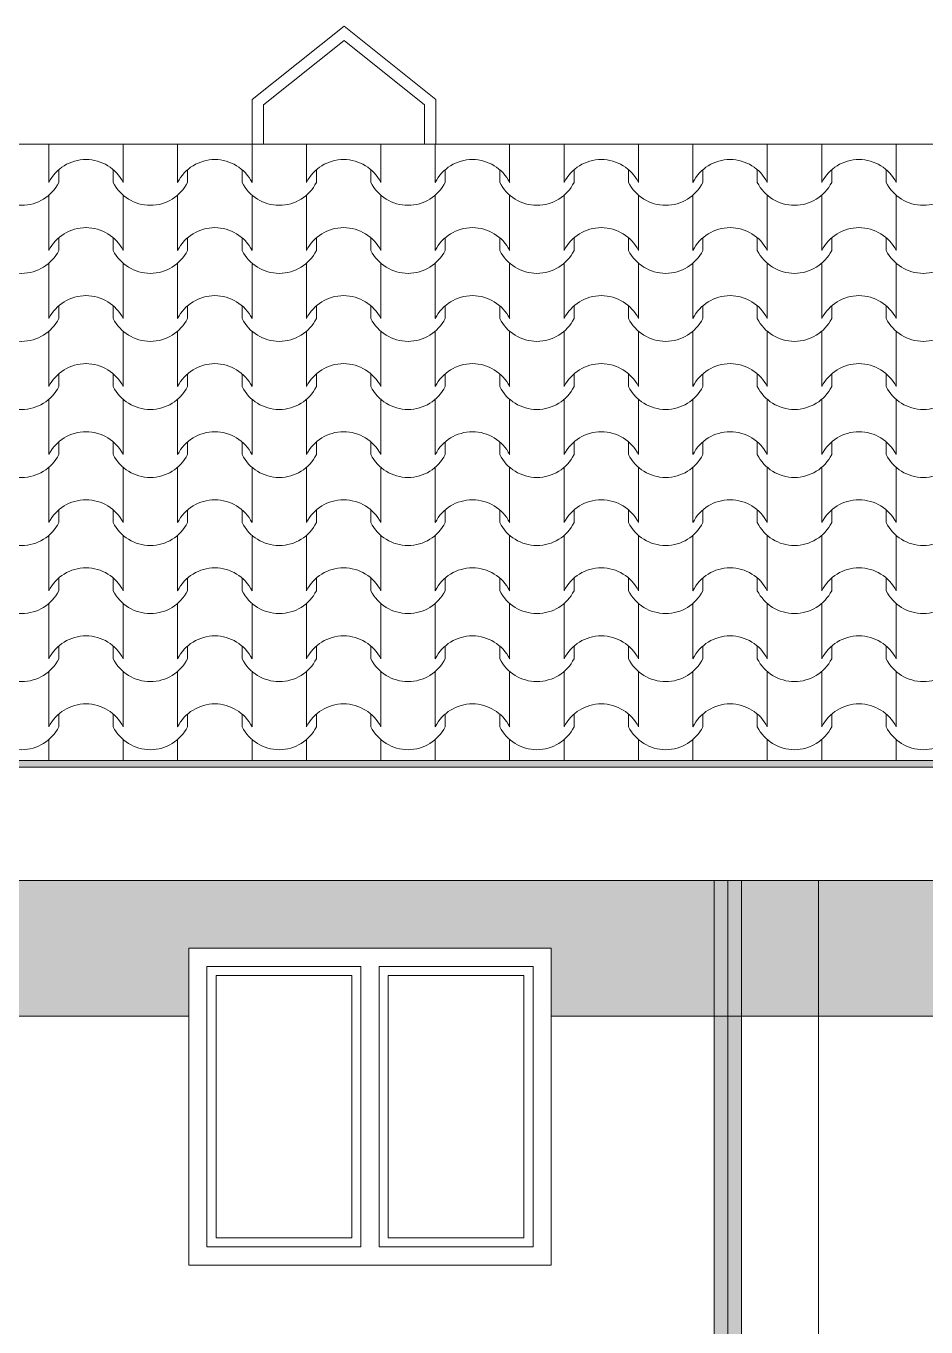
# Model space of a CAD drawing. Header units: feet. Extents: x 2791058 to 2855058, y -67651 to -18651.
# Drawn here: x 2814562 to 2816549, y -47638 to -44764 of the extents above; entities that cross this region are included whole.
import ezdxf

# ---------------------------------------------------------------- set-up
doc = ezdxf.new("R2010")
doc.units = ezdxf.units.FT
doc.header["$MEASUREMENT"] = 0
doc.linetypes.add('Hidden Line', pattern=[195.611112, 141.111112, -54.5])
doc.layers.add('Exterior walls', color=7, linetype='Continuous')
for name, color, linetype, lineweight in [('Exterior walls_Pen_No__1', 7, 'Continuous', 0), ('Exterior walls_Pen_No__80', 3, 'Continuous', 0), ('Lines_Pen_No__20', 1, 'Continuous', 0), ('Shell - Roof_Pen_No__21', 7, 'Continuous', 0), ('Structural - Bearing_Pen_No__1', 7, 'Continuous', 0)]:
    doc.layers.add(name, color=color, linetype=linetype, lineweight=lineweight)
doc.layers.add('Structural - Bearing_Pen_No__61', color=7, linetype='Continuous', lineweight=0, true_color=0x6a6a6a)
doc.layers.add('Structural - Bearing_Pen_No__62', color=7, linetype='Continuous', lineweight=0, true_color=0xaaaaaa)

# ---------------------------------------------------------------- blocks, each defined once
blk = doc.blocks.new('*X16', base_point=(2247653.8, -76425))
at = {"layer": 'Structural - Bearing_Pen_No__62', "color": 253, "linetype": 'Continuous', "lineweight": 0, "true_color": 0xaaaaaa}
for p, q in [((2814612.2, -45025.3), (2814612.2, -45048.5)), ((2814776.4, -45025.3), (2814776.4, -45048.5)), ((2814896.7, -45025.3), (2814896.7, -45048.5)), ((2815060.9, -45025.3), (2815060.9, -45048.5)), ((2815181.1, -45025.3), (2815181.1, -45048.5)), ((2815345.4, -45025.3), (2815345.4, -45048.5)), ((2815465.6, -45025.3), (2815465.6, -45048.5)), ((2815629.9, -45025.3), (2815629.9, -45048.5)), ((2815750.1, -45025.3), (2815750.1, -45048.5)), ((2815914.3, -45025.3), (2815914.3, -45048.5)), ((2816034.6, -45025.3), (2816034.6, -45048.5)), ((2816198.8, -45025.3), (2816198.8, -45048.5)), ((2816319.1, -45025.3), (2816319.1, -45048.5)), ((2816483.3, -45025.3), (2816483.3, -45048.5)), ((2814612.2, -45048.5), (2814612.2, -45109.5)), ((2814776.4, -45048.5), (2814776.4, -45109.5)), ((2814896.7, -45048.5), (2814896.7, -45109.5)), ((2815060.9, -45048.5), (2815060.9, -45109.5)), ((2815181.1, -45048.5), (2815181.1, -45109.5)), ((2815345.4, -45048.5), (2815345.4, -45109.5)), ((2815465.6, -45048.5), (2815465.6, -45109.5)), ((2815629.9, -45048.5), (2815629.9, -45109.5)), ((2815750.1, -45048.5), (2815750.1, -45109.5)), ((2815914.3, -45048.5), (2815914.3, -45109.5)), ((2816034.6, -45048.5), (2816034.6, -45109.5)), ((2816198.8, -45048.5), (2816198.8, -45109.5)), ((2816319.1, -45048.5), (2816319.1, -45109.5)), ((2816483.3, -45048.5), (2816483.3, -45109.5)), ((2814634.2, -45081.4), (2814634.2, -45109.5)), ((2814754.4, -45081.4), (2814754.4, -45109.5)), ((2814918.7, -45081.4), (2814918.7, -45109.5)), ((2815038.9, -45081.4), (2815038.9, -45109.5)), ((2815203.1, -45081.4), (2815203.1, -45109.5)), ((2815323.4, -45081.4), (2815323.4, -45109.5)), ((2815487.6, -45081.4), (2815487.6, -45109.5)), ((2815607.9, -45081.4), (2815607.9, -45109.5)), ((2815772.1, -45081.4), (2815772.1, -45109.5)), ((2815892.3, -45081.4), (2815892.3, -45109.5)), ((2816056.6, -45081.4), (2816056.6, -45109.5)), ((2816176.8, -45081.4), (2816176.8, -45109.5)), ((2816341.1, -45081.4), (2816341.1, -45109.5)), ((2816461.3, -45081.4), (2816461.3, -45109.5)), ((2814612.2, -45137.9), (2814612.2, -45198.8)), ((2814776.4, -45137.9), (2814776.4, -45198.8)), ((2814896.7, -45137.9), (2814896.7, -45198.8)), ((2815060.9, -45137.9), (2815060.9, -45198.8)), ((2815181.1, -45137.9), (2815181.1, -45198.8)), ((2815345.4, -45137.9), (2815345.4, -45198.8)), ((2815465.6, -45137.9), (2815465.6, -45198.8)), ((2815629.9, -45137.9), (2815629.9, -45198.8)), ((2815750.1, -45137.9), (2815750.1, -45198.8)), ((2815914.3, -45137.9), (2815914.3, -45198.8)), ((2816034.6, -45137.9), (2816034.6, -45198.8)), ((2816198.8, -45137.9), (2816198.8, -45198.8)), ((2816319.1, -45137.9), (2816319.1, -45198.8)), ((2816483.3, -45137.9), (2816483.3, -45198.8)), ((2814612.2, -45198.8), (2814612.2, -45259.8)), ((2814776.4, -45198.8), (2814776.4, -45259.8)), ((2814896.7, -45198.8), (2814896.7, -45259.8)), ((2815060.9, -45198.8), (2815060.9, -45259.8)), ((2815181.1, -45198.8), (2815181.1, -45259.8)), ((2815345.4, -45198.8), (2815345.4, -45259.8)), ((2815465.6, -45198.8), (2815465.6, -45259.8)), ((2815629.9, -45198.8), (2815629.9, -45259.8)), ((2815750.1, -45198.8), (2815750.1, -45259.8)), ((2815914.3, -45198.8), (2815914.3, -45259.8)), ((2816034.6, -45198.8), (2816034.6, -45259.8)), ((2816198.8, -45198.8), (2816198.8, -45259.8)), ((2816319.1, -45198.8), (2816319.1, -45259.8)), ((2816483.3, -45198.8), (2816483.3, -45259.8)), ((2814634.2, -45231.8), (2814634.2, -45259.8)), ((2814754.4, -45231.8), (2814754.4, -45259.8)), ((2814918.7, -45231.8), (2814918.7, -45259.8)), ((2815038.9, -45231.8), (2815038.9, -45259.8)), ((2815203.1, -45231.8), (2815203.1, -45259.8)), ((2815323.4, -45231.8), (2815323.4, -45259.8)), ((2815487.6, -45231.8), (2815487.6, -45259.8)), ((2815607.9, -45231.8), (2815607.9, -45259.8)), ((2815772.1, -45231.8), (2815772.1, -45259.8)), ((2815892.3, -45231.8), (2815892.3, -45259.8)), ((2816056.6, -45231.8), (2816056.6, -45259.8)), ((2816176.8, -45231.8), (2816176.8, -45259.8)), ((2816341.1, -45231.8), (2816341.1, -45259.8)), ((2816461.3, -45231.8), (2816461.3, -45259.8)), ((2814612.2, -45288.2), (2814612.2, -45349.2)), ((2814776.4, -45288.2), (2814776.4, -45349.2)), ((2814896.7, -45288.2), (2814896.7, -45349.2)), ((2815060.9, -45288.2), (2815060.9, -45349.2)), ((2815181.1, -45288.2), (2815181.1, -45349.2)), ((2815345.4, -45288.2), (2815345.4, -45349.2)), ((2815465.6, -45288.2), (2815465.6, -45349.2)), ((2815629.9, -45288.2), (2815629.9, -45349.2)), ((2815750.1, -45288.2), (2815750.1, -45349.2)), ((2815914.3, -45288.2), (2815914.3, -45349.2)), ((2816034.6, -45288.2), (2816034.6, -45349.2)), ((2816198.8, -45288.2), (2816198.8, -45349.2)), ((2816319.1, -45288.2), (2816319.1, -45349.2)), ((2816483.3, -45288.2), (2816483.3, -45349.2)), ((2814612.2, -45349.2), (2814612.2, -45410.1)), ((2814776.4, -45349.2), (2814776.4, -45410.1)), ((2814896.7, -45349.2), (2814896.7, -45410.1)), ((2815060.9, -45349.2), (2815060.9, -45410.1)), ((2815181.1, -45349.2), (2815181.1, -45410.1)), ((2815345.4, -45349.2), (2815345.4, -45410.1)), ((2815465.6, -45349.2), (2815465.6, -45410.1)), ((2815629.9, -45349.2), (2815629.9, -45410.1)), ((2815750.1, -45349.2), (2815750.1, -45410.1)), ((2815914.3, -45349.2), (2815914.3, -45410.1)), ((2816034.6, -45349.2), (2816034.6, -45410.1)), ((2816198.8, -45349.2), (2816198.8, -45410.1)), ((2816319.1, -45349.2), (2816319.1, -45410.1)), ((2816483.3, -45349.2), (2816483.3, -45410.1)), ((2814634.2, -45382.1), (2814634.2, -45410.1)), ((2814754.4, -45382.1), (2814754.4, -45410.1)), ((2814918.7, -45382.1), (2814918.7, -45410.1)), ((2815038.9, -45382.1), (2815038.9, -45410.1)), ((2815203.1, -45382.1), (2815203.1, -45410.1)), ((2815323.4, -45382.1), (2815323.4, -45410.1)), ((2815487.6, -45382.1), (2815487.6, -45410.1)), ((2815607.9, -45382.1), (2815607.9, -45410.1)), ((2815772.1, -45382.1), (2815772.1, -45410.1)), ((2815892.3, -45382.1), (2815892.3, -45410.1)), ((2816056.6, -45382.1), (2816056.6, -45410.1)), ((2816176.8, -45382.1), (2816176.8, -45410.1)), ((2816341.1, -45382.1), (2816341.1, -45410.1)), ((2816461.3, -45382.1), (2816461.3, -45410.1)), ((2814612.2, -45438.5), (2814612.2, -45499.5)), ((2814776.4, -45438.5), (2814776.4, -45499.5)), ((2814896.7, -45438.5), (2814896.7, -45499.5)), ((2815060.9, -45438.5), (2815060.9, -45499.5)), ((2815181.1, -45438.5), (2815181.1, -45499.5)), ((2815345.4, -45438.5), (2815345.4, -45499.5)), ((2815465.6, -45438.5), (2815465.6, -45499.5)), ((2815629.9, -45438.5), (2815629.9, -45499.5)), ((2815750.1, -45438.5), (2815750.1, -45499.5)), ((2815914.3, -45438.5), (2815914.3, -45499.5)), ((2816034.6, -45438.5), (2816034.6, -45499.5)), ((2816198.8, -45438.5), (2816198.8, -45499.5)), ((2816319.1, -45438.5), (2816319.1, -45499.5)), ((2816483.3, -45438.5), (2816483.3, -45499.5)), ((2814612.2, -45499.5), (2814612.2, -45560.5)), ((2814776.4, -45499.5), (2814776.4, -45560.5)), ((2814896.7, -45499.5), (2814896.7, -45560.5)), ((2815060.9, -45499.5), (2815060.9, -45560.5)), ((2815181.1, -45499.5), (2815181.1, -45560.5)), ((2815345.4, -45499.5), (2815345.4, -45560.5)), ((2815465.6, -45499.5), (2815465.6, -45560.5)), ((2815629.9, -45499.5), (2815629.9, -45560.5)), ((2815750.1, -45499.5), (2815750.1, -45560.5)), ((2815914.3, -45499.5), (2815914.3, -45560.5)), ((2816034.6, -45499.5), (2816034.6, -45560.5)), ((2816198.8, -45499.5), (2816198.8, -45560.5)), ((2816319.1, -45499.5), (2816319.1, -45560.5)), ((2816483.3, -45499.5), (2816483.3, -45560.5)), ((2814634.2, -45532.5), (2814634.2, -45560.5)), ((2814754.4, -45532.5), (2814754.4, -45560.5)), ((2814918.7, -45532.5), (2814918.7, -45560.5)), ((2815038.9, -45532.5), (2815038.9, -45560.5)), ((2815203.1, -45532.5), (2815203.1, -45560.5)), ((2815323.4, -45532.5), (2815323.4, -45560.5)), ((2815487.6, -45532.5), (2815487.6, -45560.5)), ((2815607.9, -45532.5), (2815607.9, -45560.5)), ((2815772.1, -45532.5), (2815772.1, -45560.5)), ((2815892.3, -45532.5), (2815892.3, -45560.5)), ((2816056.6, -45532.5), (2816056.6, -45560.5)), ((2816176.8, -45532.5), (2816176.8, -45560.5)), ((2816341.1, -45532.5), (2816341.1, -45560.5)), ((2816461.3, -45532.5), (2816461.3, -45560.5)), ((2814612.2, -45588.9), (2814612.2, -45649.9)), ((2814776.4, -45588.9), (2814776.4, -45649.9)), ((2814896.7, -45588.9), (2814896.7, -45649.9)), ((2815060.9, -45588.9), (2815060.9, -45649.9)), ((2815181.1, -45588.9), (2815181.1, -45649.9)), ((2815345.4, -45588.9), (2815345.4, -45649.9)), ((2815465.6, -45588.9), (2815465.6, -45649.9)), ((2815629.9, -45588.9), (2815629.9, -45649.9)), ((2815750.1, -45588.9), (2815750.1, -45649.9)), ((2815914.3, -45588.9), (2815914.3, -45649.9)), ((2816034.6, -45588.9), (2816034.6, -45649.9)), ((2816198.8, -45588.9), (2816198.8, -45649.9)), ((2816319.1, -45588.9), (2816319.1, -45649.9)), ((2816483.3, -45588.9), (2816483.3, -45649.9)), ((2814612.2, -45649.9), (2814612.2, -45710.8)), ((2814776.4, -45649.9), (2814776.4, -45710.8)), ((2814896.7, -45649.9), (2814896.7, -45710.8)), ((2815060.9, -45649.9), (2815060.9, -45710.8)), ((2815181.1, -45649.9), (2815181.1, -45710.8)), ((2815345.4, -45649.9), (2815345.4, -45710.8)), ((2815465.6, -45649.9), (2815465.6, -45710.8)), ((2815629.9, -45649.9), (2815629.9, -45710.8)), ((2815750.1, -45649.9), (2815750.1, -45710.8)), ((2815914.3, -45649.9), (2815914.3, -45710.8)), ((2816034.6, -45649.9), (2816034.6, -45710.8)), ((2816198.8, -45649.9), (2816198.8, -45710.8)), ((2816319.1, -45649.9), (2816319.1, -45710.8)), ((2816483.3, -45649.9), (2816483.3, -45710.8)), ((2814634.2, -45682.8), (2814634.2, -45710.8)), ((2814754.4, -45682.8), (2814754.4, -45710.8)), ((2814918.7, -45682.8), (2814918.7, -45710.8)), ((2815038.9, -45682.8), (2815038.9, -45710.8)), ((2815203.1, -45682.8), (2815203.1, -45710.8)), ((2815323.4, -45682.8), (2815323.4, -45710.8)), ((2815487.6, -45682.8), (2815487.6, -45710.8)), ((2815607.9, -45682.8), (2815607.9, -45710.8)), ((2815772.1, -45682.8), (2815772.1, -45710.8)), ((2815892.3, -45682.8), (2815892.3, -45710.8)), ((2816056.6, -45682.8), (2816056.6, -45710.8)), ((2816176.8, -45682.8), (2816176.8, -45710.8)), ((2816341.1, -45682.8), (2816341.1, -45710.8)), ((2816461.3, -45682.8), (2816461.3, -45710.8)), ((2814612.2, -45739.2), (2814612.2, -45800.2)), ((2814776.4, -45739.2), (2814776.4, -45800.2)), ((2814896.7, -45739.2), (2814896.7, -45800.2)), ((2815060.9, -45739.2), (2815060.9, -45800.2)), ((2815181.1, -45739.2), (2815181.1, -45800.2)), ((2815345.4, -45739.2), (2815345.4, -45800.2)), ((2815465.6, -45739.2), (2815465.6, -45800.2)), ((2815629.9, -45739.2), (2815629.9, -45800.2)), ((2815750.1, -45739.2), (2815750.1, -45800.2)), ((2815914.3, -45739.2), (2815914.3, -45800.2)), ((2816034.6, -45739.2), (2816034.6, -45800.2)), ((2816198.8, -45739.2), (2816198.8, -45800.2)), ((2816319.1, -45739.2), (2816319.1, -45800.2)), ((2816483.3, -45739.2), (2816483.3, -45800.2)), ((2814612.2, -45800.2), (2814612.2, -45861.2)), ((2814776.4, -45800.2), (2814776.4, -45861.2)), ((2814896.7, -45800.2), (2814896.7, -45861.2)), ((2815060.9, -45800.2), (2815060.9, -45861.2)), ((2815181.1, -45800.2), (2815181.1, -45861.2)), ((2815345.4, -45800.2), (2815345.4, -45861.2)), ((2815465.6, -45800.2), (2815465.6, -45861.2)), ((2815629.9, -45800.2), (2815629.9, -45861.2)), ((2815750.1, -45800.2), (2815750.1, -45861.2)), ((2815914.3, -45800.2), (2815914.3, -45861.2)), ((2816034.6, -45800.2), (2816034.6, -45861.2)), ((2816198.8, -45800.2), (2816198.8, -45861.2)), ((2816319.1, -45800.2), (2816319.1, -45861.2)), ((2816483.3, -45800.2), (2816483.3, -45861.2)), ((2814634.2, -45833.1), (2814634.2, -45861.2)), ((2814754.4, -45833.1), (2814754.4, -45861.2)), ((2814918.7, -45833.1), (2814918.7, -45861.2)), ((2815038.9, -45833.1), (2815038.9, -45861.2)), ((2815203.1, -45833.1), (2815203.1, -45861.2)), ((2815323.4, -45833.1), (2815323.4, -45861.2)), ((2815487.6, -45833.1), (2815487.6, -45861.2)), ((2815607.9, -45833.1), (2815607.9, -45861.2)), ((2815772.1, -45833.1), (2815772.1, -45861.2)), ((2815892.3, -45833.1), (2815892.3, -45861.2)), ((2816056.6, -45833.1), (2816056.6, -45861.2)), ((2816176.8, -45833.1), (2816176.8, -45861.2)), ((2816341.1, -45833.1), (2816341.1, -45861.2)), ((2816461.3, -45833.1), (2816461.3, -45861.2)), ((2814612.2, -45889.6), (2814612.2, -45950.5)), ((2814776.4, -45889.6), (2814776.4, -45950.5)), ((2814896.7, -45889.6), (2814896.7, -45950.5)), ((2815060.9, -45889.6), (2815060.9, -45950.5)), ((2815181.1, -45889.6), (2815181.1, -45950.5)), ((2815345.4, -45889.6), (2815345.4, -45950.5)), ((2815465.6, -45889.6), (2815465.6, -45950.5)), ((2815629.9, -45889.6), (2815629.9, -45950.5)), ((2815750.1, -45889.6), (2815750.1, -45950.5)), ((2815914.3, -45889.6), (2815914.3, -45950.5)), ((2816034.6, -45889.6), (2816034.6, -45950.5)), ((2816198.8, -45889.6), (2816198.8, -45950.5)), ((2816319.1, -45889.6), (2816319.1, -45950.5)), ((2816483.3, -45889.6), (2816483.3, -45950.5)), ((2814612.2, -45950.5), (2814612.2, -46011.5)), ((2814776.4, -45950.5), (2814776.4, -46011.5)), ((2814896.7, -45950.5), (2814896.7, -46011.5)), ((2815060.9, -45950.5), (2815060.9, -46011.5)), ((2815181.1, -45950.5), (2815181.1, -46011.5)), ((2815345.4, -45950.5), (2815345.4, -46011.5)), ((2815465.6, -45950.5), (2815465.6, -46011.5)), ((2815629.9, -45950.5), (2815629.9, -46011.5)), ((2815750.1, -45950.5), (2815750.1, -46011.5)), ((2815914.3, -45950.5), (2815914.3, -46011.5)), ((2816034.6, -45950.5), (2816034.6, -46011.5)), ((2816198.8, -45950.5), (2816198.8, -46011.5)), ((2816319.1, -45950.5), (2816319.1, -46011.5)), ((2816483.3, -45950.5), (2816483.3, -46011.5)), ((2814634.2, -45983.5), (2814634.2, -46011.5)), ((2814754.4, -45983.5), (2814754.4, -46011.5)), ((2814918.7, -45983.5), (2814918.7, -46011.5)), ((2815038.9, -45983.5), (2815038.9, -46011.5)), ((2815203.1, -45983.5), (2815203.1, -46011.5)), ((2815323.4, -45983.5), (2815323.4, -46011.5)), ((2815487.6, -45983.5), (2815487.6, -46011.5)), ((2815607.9, -45983.5), (2815607.9, -46011.5)), ((2815772.1, -45983.5), (2815772.1, -46011.5)), ((2815892.3, -45983.5), (2815892.3, -46011.5)), ((2816056.6, -45983.5), (2816056.6, -46011.5)), ((2816176.8, -45983.5), (2816176.8, -46011.5)), ((2816341.1, -45983.5), (2816341.1, -46011.5)), ((2816461.3, -45983.5), (2816461.3, -46011.5)), ((2814612.2, -46039.9), (2814612.2, -46100.9)), ((2814776.4, -46039.9), (2814776.4, -46100.9)), ((2814896.7, -46039.9), (2814896.7, -46100.9)), ((2815060.9, -46039.9), (2815060.9, -46100.9)), ((2815181.1, -46039.9), (2815181.1, -46100.9)), ((2815345.4, -46039.9), (2815345.4, -46100.9)), ((2815465.6, -46039.9), (2815465.6, -46100.9)), ((2815629.9, -46039.9), (2815629.9, -46100.9)), ((2815750.1, -46039.9), (2815750.1, -46100.9)), ((2815914.3, -46039.9), (2815914.3, -46100.9)), ((2816034.6, -46039.9), (2816034.6, -46100.9)), ((2816198.8, -46039.9), (2816198.8, -46100.9)), ((2816319.1, -46039.9), (2816319.1, -46100.9)), ((2816483.3, -46039.9), (2816483.3, -46100.9)), ((2814612.2, -46100.9), (2814612.2, -46161.8)), ((2814776.4, -46100.9), (2814776.4, -46161.8)), ((2814896.7, -46100.9), (2814896.7, -46161.8)), ((2815060.9, -46100.9), (2815060.9, -46161.8)), ((2815181.1, -46100.9), (2815181.1, -46161.8)), ((2815345.4, -46100.9), (2815345.4, -46161.8)), ((2815465.6, -46100.9), (2815465.6, -46161.8)), ((2815629.9, -46100.9), (2815629.9, -46161.8)), ((2815750.1, -46100.9), (2815750.1, -46161.8)), ((2815914.3, -46100.9), (2815914.3, -46161.8)), ((2816034.6, -46100.9), (2816034.6, -46161.8)), ((2816198.8, -46100.9), (2816198.8, -46161.8)), ((2816319.1, -46100.9), (2816319.1, -46161.8)), ((2816483.3, -46100.9), (2816483.3, -46161.8)), ((2814634.2, -46133.8), (2814634.2, -46161.8)), ((2814754.4, -46133.8), (2814754.4, -46161.8)), ((2814918.7, -46133.8), (2814918.7, -46161.8)), ((2815038.9, -46133.8), (2815038.9, -46161.8)), ((2815203.1, -46133.8), (2815203.1, -46161.8)), ((2815323.4, -46133.8), (2815323.4, -46161.8)), ((2815487.6, -46133.8), (2815487.6, -46161.8)), ((2815607.9, -46133.8), (2815607.9, -46161.8)), ((2815772.1, -46133.8), (2815772.1, -46161.8)), ((2815892.3, -46133.8), (2815892.3, -46161.8)), ((2816056.6, -46133.8), (2816056.6, -46161.8)), ((2816176.8, -46133.8), (2816176.8, -46161.8)), ((2816341.1, -46133.8), (2816341.1, -46161.8)), ((2816461.3, -46133.8), (2816461.3, -46161.8)), ((2814612.2, -46190.2), (2814612.2, -46251.2)), ((2814776.4, -46190.2), (2814776.4, -46251.2)), ((2814896.7, -46190.2), (2814896.7, -46251.2)), ((2815060.9, -46190.2), (2815060.9, -46251.2)), ((2815181.1, -46190.2), (2815181.1, -46251.2)), ((2815345.4, -46190.2), (2815345.4, -46251.2)), ((2815465.6, -46190.2), (2815465.6, -46251.2)), ((2815629.9, -46190.2), (2815629.9, -46251.2)), ((2815750.1, -46190.2), (2815750.1, -46251.2)), ((2815914.3, -46190.2), (2815914.3, -46251.2)), ((2816034.6, -46190.2), (2816034.6, -46251.2)), ((2816198.8, -46190.2), (2816198.8, -46251.2)), ((2816319.1, -46190.2), (2816319.1, -46251.2)), ((2816483.3, -46190.2), (2816483.3, -46251.2)), ((2814612.2, -46251.2), (2814612.2, -46312.2)), ((2814776.4, -46251.2), (2814776.4, -46312.2)), ((2814896.7, -46251.2), (2814896.7, -46312.2)), ((2815060.9, -46251.2), (2815060.9, -46312.2)), ((2815181.1, -46251.2), (2815181.1, -46312.2)), ((2815345.4, -46251.2), (2815345.4, -46312.2)), ((2815465.6, -46251.2), (2815465.6, -46312.2)), ((2815629.9, -46251.2), (2815629.9, -46312.2)), ((2815750.1, -46251.2), (2815750.1, -46312.2)), ((2815914.3, -46251.2), (2815914.3, -46312.2)), ((2816034.6, -46251.2), (2816034.6, -46312.2)), ((2816198.8, -46251.2), (2816198.8, -46312.2)), ((2816319.1, -46251.2), (2816319.1, -46312.2)), ((2816483.3, -46251.2), (2816483.3, -46312.2)), ((2814634.2, -46284.1), (2814634.2, -46312.2)), ((2814754.4, -46284.1), (2814754.4, -46312.2)), ((2814918.7, -46284.1), (2814918.7, -46312.2)), ((2815038.9, -46284.1), (2815038.9, -46312.2)), ((2815203.1, -46284.1), (2815203.1, -46312.2)), ((2815323.4, -46284.1), (2815323.4, -46312.2)), ((2815487.6, -46284.1), (2815487.6, -46312.2)), ((2815607.9, -46284.1), (2815607.9, -46312.2)), ((2815772.1, -46284.1), (2815772.1, -46312.2)), ((2815892.3, -46284.1), (2815892.3, -46312.2)), ((2816056.6, -46284.1), (2816056.6, -46312.2)), ((2816176.8, -46284.1), (2816176.8, -46312.2)), ((2816341.1, -46284.1), (2816341.1, -46312.2)), ((2816461.3, -46284.1), (2816461.3, -46312.2)), ((2814612.2, -46340.6), (2814612.2, -46386.5)), ((2814776.4, -46340.6), (2814776.4, -46386.5)), ((2814896.7, -46340.6), (2814896.7, -46386.5)), ((2815060.9, -46340.6), (2815060.9, -46386.5)), ((2815181.1, -46340.6), (2815181.1, -46386.5)), ((2815345.4, -46340.6), (2815345.4, -46386.5)), ((2815465.6, -46340.6), (2815465.6, -46386.5)), ((2815629.9, -46340.6), (2815629.9, -46386.5)), ((2815750.1, -46340.6), (2815750.1, -46386.5)), ((2815914.3, -46340.6), (2815914.3, -46386.5)), ((2816034.6, -46340.6), (2816034.6, -46386.5)), ((2816198.8, -46340.6), (2816198.8, -46386.5)), ((2816319.1, -46340.6), (2816319.1, -46386.5)), ((2816483.3, -46340.6), (2816483.3, -46386.5))]:
    blk.add_line(p, q, dxfattribs=at)
for centre, radius, start, end in [((2814694.6, -45151.4), 92.5, 90.1705, 153.0115), ((2814694, -45151.4), 92.5, 26.9885, 89.8295), ((2814979.1, -45151.4), 92.5, 90.1705, 153.0115), ((2814978.5, -45151.4), 92.5, 26.9885, 89.8295), ((2815263.5, -45151.4), 92.5, 90.1705, 153.0115), ((2815263, -45151.4), 92.5, 26.9885, 89.8295), ((2815548, -45151.4), 92.5, 90.1705, 153.0115), ((2815547.5, -45151.4), 92.5, 26.9885, 89.8295), ((2815832.5, -45151.4), 92.5, 90.1705, 153.0115), ((2815831.9, -45151.4), 92.5, 26.9885, 89.8295), ((2816117, -45151.4), 92.5, 90.1705, 153.0115), ((2816116.4, -45151.4), 92.5, 26.9885, 89.8295), ((2816401.5, -45151.4), 92.5, 90.1705, 153.0115), ((2816400.9, -45151.4), 92.5, 26.9885, 89.8295), ((2814552.1, -45068.2), 91.9, 206.7044, 333.2956), ((2814836.5, -45068.2), 91.9, 206.7044, 333.2956), ((2815121, -45068.2), 91.9, 206.7044, 333.2956), ((2815405.5, -45068.2), 91.9, 206.7044, 333.2956), ((2815690, -45068.2), 91.9, 206.7044, 333.2956), ((2815974.5, -45068.2), 91.9, 206.7044, 333.2956), ((2816258.9, -45068.2), 91.9, 206.7044, 333.2956), ((2816543.4, -45068.2), 91.9, 206.7044, 333.2956), ((2814694.6, -45301.8), 92.5, 90.1705, 153.0115), ((2814694, -45301.8), 92.5, 26.9885, 89.8295), ((2814979.1, -45301.8), 92.5, 90.1705, 153.0115), ((2814978.5, -45301.8), 92.5, 26.9885, 89.8295), ((2815263.5, -45301.8), 92.5, 90.1705, 153.0115), ((2815263, -45301.8), 92.5, 26.9885, 89.8295), ((2815548, -45301.8), 92.5, 90.1705, 153.0115), ((2815547.5, -45301.8), 92.5, 26.9885, 89.8295), ((2815832.5, -45301.8), 92.5, 90.1705, 153.0115), ((2815831.9, -45301.8), 92.5, 26.9885, 89.8295), ((2816117, -45301.8), 92.5, 90.1705, 153.0115), ((2816116.4, -45301.8), 92.5, 26.9885, 89.8295), ((2816401.5, -45301.8), 92.5, 90.1705, 153.0115), ((2816400.9, -45301.8), 92.5, 26.9885, 89.8295), ((2814552.1, -45218.5), 91.9, 206.7044, 333.2956), ((2814836.5, -45218.5), 91.9, 206.7044, 333.2956), ((2815121, -45218.5), 91.9, 206.7044, 333.2956), ((2815405.5, -45218.5), 91.9, 206.7044, 333.2956), ((2815690, -45218.5), 91.9, 206.7044, 333.2956), ((2815974.5, -45218.5), 91.9, 206.7044, 333.2956), ((2816258.9, -45218.5), 91.9, 206.7044, 333.2956), ((2816543.4, -45218.5), 91.9, 206.7044, 333.2956), ((2814694.6, -45452.1), 92.5, 90.1705, 153.0115), ((2814694, -45452.1), 92.5, 26.9885, 89.8295), ((2814979.1, -45452.1), 92.5, 90.1705, 153.0115), ((2814978.5, -45452.1), 92.5, 26.9885, 89.8295), ((2815263.5, -45452.1), 92.5, 90.1705, 153.0115), ((2815263, -45452.1), 92.5, 26.9885, 89.8295), ((2815548, -45452.1), 92.5, 90.1705, 153.0115), ((2815547.5, -45452.1), 92.5, 26.9885, 89.8295), ((2815832.5, -45452.1), 92.5, 90.1705, 153.0115), ((2815831.9, -45452.1), 92.5, 26.9885, 89.8295), ((2816117, -45452.1), 92.5, 90.1705, 153.0115), ((2816116.4, -45452.1), 92.5, 26.9885, 89.8295), ((2816401.5, -45452.1), 92.5, 90.1705, 153.0115), ((2816400.9, -45452.1), 92.5, 26.9885, 89.8295), ((2814552.1, -45368.8), 91.9, 206.7044, 333.2956), ((2814836.5, -45368.8), 91.9, 206.7044, 333.2956), ((2815121, -45368.8), 91.9, 206.7044, 333.2956), ((2815405.5, -45368.8), 91.9, 206.7044, 333.2956), ((2815690, -45368.8), 91.9, 206.7044, 333.2956), ((2815974.5, -45368.8), 91.9, 206.7044, 333.2956), ((2816258.9, -45368.8), 91.9, 206.7044, 333.2956), ((2816543.4, -45368.8), 91.9, 206.7044, 333.2956), ((2814694.6, -45602.4), 92.5, 90.1705, 153.0115), ((2814694, -45602.4), 92.5, 26.9885, 89.8295), ((2814979.1, -45602.4), 92.5, 90.1705, 153.0115), ((2814978.5, -45602.4), 92.5, 26.9885, 89.8295), ((2815263.5, -45602.4), 92.5, 90.1705, 153.0115), ((2815263, -45602.4), 92.5, 26.9885, 89.8295), ((2815548, -45602.4), 92.5, 90.1705, 153.0115), ((2815547.5, -45602.4), 92.5, 26.9885, 89.8295), ((2815832.5, -45602.4), 92.5, 90.1705, 153.0115), ((2815831.9, -45602.4), 92.5, 26.9885, 89.8295), ((2816117, -45602.4), 92.5, 90.1705, 153.0115), ((2816116.4, -45602.4), 92.5, 26.9885, 89.8295), ((2816401.5, -45602.4), 92.5, 90.1705, 153.0115), ((2816400.9, -45602.4), 92.5, 26.9885, 89.8295), ((2814552.1, -45519.2), 91.9, 206.7044, 333.2956), ((2814836.5, -45519.2), 91.9, 206.7044, 333.2956), ((2815121, -45519.2), 91.9, 206.7044, 333.2956), ((2815405.5, -45519.2), 91.9, 206.7044, 333.2956), ((2815690, -45519.2), 91.9, 206.7044, 333.2956), ((2815974.5, -45519.2), 91.9, 206.7044, 333.2956), ((2816258.9, -45519.2), 91.9, 206.7044, 333.2956), ((2816543.4, -45519.2), 91.9, 206.7044, 333.2956), ((2814694.6, -45752.8), 92.5, 90.1705, 153.0115), ((2814694, -45752.8), 92.5, 26.9885, 89.8295), ((2814979.1, -45752.8), 92.5, 90.1705, 153.0115), ((2814978.5, -45752.8), 92.5, 26.9885, 89.8295), ((2815263.5, -45752.8), 92.5, 90.1705, 153.0115), ((2815263, -45752.8), 92.5, 26.9885, 89.8295), ((2815548, -45752.8), 92.5, 90.1705, 153.0115), ((2815547.5, -45752.8), 92.5, 26.9885, 89.8295), ((2815832.5, -45752.8), 92.5, 90.1705, 153.0115), ((2815831.9, -45752.8), 92.5, 26.9885, 89.8295), ((2816117, -45752.8), 92.5, 90.1705, 153.0115), ((2816116.4, -45752.8), 92.5, 26.9885, 89.8295), ((2816401.5, -45752.8), 92.5, 90.1705, 153.0115), ((2816400.9, -45752.8), 92.5, 26.9885, 89.8295), ((2814552.1, -45669.5), 91.9, 206.7044, 333.2956), ((2814836.5, -45669.5), 91.9, 206.7044, 333.2956), ((2815121, -45669.5), 91.9, 206.7044, 333.2956), ((2815405.5, -45669.5), 91.9, 206.7044, 333.2956), ((2815690, -45669.5), 91.9, 206.7044, 333.2956), ((2815974.5, -45669.5), 91.9, 206.7044, 333.2956), ((2816258.9, -45669.5), 91.9, 206.7044, 333.2956), ((2816543.4, -45669.5), 91.9, 206.7044, 333.2956), ((2814694.6, -45903.1), 92.5, 90.1705, 153.0115), ((2814694, -45903.1), 92.5, 26.9885, 89.8295), ((2814979.1, -45903.1), 92.5, 90.1705, 153.0115), ((2814978.5, -45903.1), 92.5, 26.9885, 89.8295), ((2815263.5, -45903.1), 92.5, 90.1705, 153.0115), ((2815263, -45903.1), 92.5, 26.9885, 89.8295), ((2815548, -45903.1), 92.5, 90.1705, 153.0115), ((2815547.5, -45903.1), 92.5, 26.9885, 89.8295), ((2815832.5, -45903.1), 92.5, 90.1705, 153.0115), ((2815831.9, -45903.1), 92.5, 26.9885, 89.8295), ((2816117, -45903.1), 92.5, 90.1705, 153.0115), ((2816116.4, -45903.1), 92.5, 26.9885, 89.8295), ((2816401.5, -45903.1), 92.5, 90.1705, 153.0115), ((2816400.9, -45903.1), 92.5, 26.9885, 89.8295), ((2814552.1, -45819.8), 91.9, 206.7044, 333.2956), ((2814836.5, -45819.8), 91.9, 206.7044, 333.2956), ((2815121, -45819.8), 91.9, 206.7044, 333.2956), ((2815405.5, -45819.8), 91.9, 206.7044, 333.2956), ((2815690, -45819.8), 91.9, 206.7044, 333.2956), ((2815974.5, -45819.8), 91.9, 206.7044, 333.2956), ((2816258.9, -45819.8), 91.9, 206.7044, 333.2956), ((2816543.4, -45819.8), 91.9, 206.7044, 333.2956), ((2814694.6, -46053.5), 92.5, 90.1705, 153.0115), ((2814694, -46053.5), 92.5, 26.9885, 89.8295), ((2814979.1, -46053.5), 92.5, 90.1705, 153.0115), ((2814978.5, -46053.5), 92.5, 26.9885, 89.8295), ((2815263.5, -46053.5), 92.5, 90.1705, 153.0115), ((2815263, -46053.5), 92.5, 26.9885, 89.8295), ((2815548, -46053.5), 92.5, 90.1705, 153.0115), ((2815547.5, -46053.5), 92.5, 26.9885, 89.8295), ((2815832.5, -46053.5), 92.5, 90.1705, 153.0115), ((2815831.9, -46053.5), 92.5, 26.9885, 89.8295), ((2816117, -46053.5), 92.5, 90.1705, 153.0115), ((2816116.4, -46053.5), 92.5, 26.9885, 89.8295), ((2816401.5, -46053.5), 92.5, 90.1705, 153.0115), ((2816400.9, -46053.5), 92.5, 26.9885, 89.8295), ((2814552.1, -45970.2), 91.9, 206.7044, 333.2956), ((2814836.5, -45970.2), 91.9, 206.7044, 333.2956), ((2815121, -45970.2), 91.9, 206.7044, 333.2956), ((2815405.5, -45970.2), 91.9, 206.7044, 333.2956), ((2815690, -45970.2), 91.9, 206.7044, 333.2956), ((2815974.5, -45970.2), 91.9, 206.7044, 333.2956), ((2816258.9, -45970.2), 91.9, 206.7044, 333.2956), ((2816543.4, -45970.2), 91.9, 206.7044, 333.2956), ((2814694.6, -46203.8), 92.5, 90.1705, 153.0115), ((2814694, -46203.8), 92.5, 26.9885, 89.8295), ((2814979.1, -46203.8), 92.5, 90.1705, 153.0115), ((2814978.5, -46203.8), 92.5, 26.9885, 89.8295), ((2815263.5, -46203.8), 92.5, 90.1705, 153.0115), ((2815263, -46203.8), 92.5, 26.9885, 89.8295), ((2815548, -46203.8), 92.5, 90.1705, 153.0115), ((2815547.5, -46203.8), 92.5, 26.9885, 89.8295), ((2815832.5, -46203.8), 92.5, 90.1705, 153.0115), ((2815831.9, -46203.8), 92.5, 26.9885, 89.8295), ((2816117, -46203.8), 92.5, 90.1705, 153.0115), ((2816116.4, -46203.8), 92.5, 26.9885, 89.8295), ((2816401.5, -46203.8), 92.5, 90.1705, 153.0115), ((2816400.9, -46203.8), 92.5, 26.9885, 89.8295), ((2814552.1, -46120.5), 91.9, 206.7044, 333.2956), ((2814836.5, -46120.5), 91.9, 206.7044, 333.2956), ((2815121, -46120.5), 91.9, 206.7044, 333.2956), ((2815405.5, -46120.5), 91.9, 206.7044, 333.2956), ((2815690, -46120.5), 91.9, 206.7044, 333.2956), ((2815974.5, -46120.5), 91.9, 206.7044, 333.2956), ((2816258.9, -46120.5), 91.9, 206.7044, 333.2956), ((2816543.4, -46120.5), 91.9, 206.7044, 333.2956), ((2814694.6, -46354.1), 92.5, 90.1705, 153.0115), ((2814694, -46354.1), 92.5, 26.9885, 89.8295), ((2814979.1, -46354.1), 92.5, 90.1705, 153.0115), ((2814978.5, -46354.1), 92.5, 26.9885, 89.8295), ((2815263.5, -46354.1), 92.5, 90.1705, 153.0115), ((2815263, -46354.1), 92.5, 26.9885, 89.8295), ((2815548, -46354.1), 92.5, 90.1705, 153.0115), ((2815547.5, -46354.1), 92.5, 26.9885, 89.8295), ((2815832.5, -46354.1), 92.5, 90.1705, 153.0115), ((2815831.9, -46354.1), 92.5, 26.9885, 89.8295), ((2816117, -46354.1), 92.5, 90.1705, 153.0115), ((2816116.4, -46354.1), 92.5, 26.9885, 89.8295), ((2816401.5, -46354.1), 92.5, 90.1705, 153.0115), ((2816400.9, -46354.1), 92.5, 26.9885, 89.8295), ((2814552.1, -46270.9), 91.9, 206.7044, 333.2956), ((2814836.5, -46270.9), 91.9, 206.7044, 333.2956), ((2815121, -46270.9), 91.9, 206.7044, 333.2956), ((2815405.5, -46270.9), 91.9, 206.7044, 333.2956), ((2815690, -46270.9), 91.9, 206.7044, 333.2956), ((2815974.5, -46270.9), 91.9, 206.7044, 333.2956), ((2816258.9, -46270.9), 91.9, 206.7044, 333.2956), ((2816543.4, -46270.9), 91.9, 206.7044, 333.2956)]:
    blk.add_arc(centre, radius, start, end, dxfattribs=at)
blk = doc.blocks.new('Fill_8', base_point=(2247653.8, -74225))
at = {"layer": 'Structural - Bearing_Pen_No__1', "color": 7, "linetype": 'Continuous', "lineweight": 0}
for p, q in [((2818386.6, -45025.3), (2810861.6, -45025.3)), ((2810736.6, -46386.5), (2818386.6, -46386.5))]:
    blk.add_line(p, q, dxfattribs=at)
at = {"layer": 'Structural - Bearing_Pen_No__62', "color": 253, "linetype": 'Continuous', "lineweight": 0, "true_color": 0xaaaaaa}
blk.add_blockref('*X16', (2247653.8, -76425), dxfattribs=at)
blk = doc.blocks.new('Wall_15', base_point=(2816081.6, -46651.5))
at = {"layer": 'Exterior walls', "linetype": 'Continuous', "lineweight": 0}
blk.add_hatch(color=255, dxfattribs=at).paths.add_polyline_path([(2816081.6, -46651.5), (2816081.6, -52164.8), (2816141.6, -52164.8), (2816141.6, -46651.5)])
at = {"layer": 'Exterior walls_Pen_No__1', "color": 7, "linetype": 'Continuous', "lineweight": 0, "flags": 128}
for points in [[(2816081.6, -46651.5), (2816081.6, -52164.8)], [(2816141.6, -46651.5), (2816081.6, -46651.5)], [(2816141.6, -52164.8), (2816141.6, -46651.5)]]:
    blk.add_lwpolyline(points, dxfattribs=at)

msp = doc.modelspace()

# ---------------------------------------------------------------- hatches: boundary and pattern name
at = {"layer": 'Exterior walls_Pen_No__80', "linetype": 'Continuous', "lineweight": 0, "true_color": 0x7fff7f}
msp.add_hatch(color=91, dxfattribs=at).paths.add_polyline_path([(2802711.6, -46651.5), (2802711.6, -46951.5), (2803437.8, -46951.5), (2803437.8, -46801.5), (2804237.8, -46801.5), (2804237.8, -46951.5), (2805316.6, -46951.5), (2805316.6, -46801.5), (2806116.6, -46801.5), (2806116.6, -46951.5), (2807133.1, -46951.5), (2807133.1, -46801.5), (2807933.1, -46801.5), (2807933.1, -46951.5), (2809039.6, -46951.5), (2809039.6, -46801.5), (2809839.6, -46801.5), (2809839.6, -46951.5), (2811179.2, -46951.5), (2811179.2, -46801.5), (2811979.2, -46801.5), (2811979.2, -46951.5), (2813126, -46951.5), (2813126, -46801.5), (2813926, -46801.5), (2813926, -46951.5), (2814921.5, -46951.5), (2814921.5, -46801.5), (2815721.5, -46801.5), (2815721.5, -46951.5), (2816839.5, -46951.5), (2816839.5, -46801.5), (2817639.5, -46801.5), (2817639.5, -46951.5), (2818311.6, -46951.5), (2818311.6, -46651.5)])
at = {"layer": 'Structural - Bearing_Pen_No__61', "linetype": 'Continuous', "lineweight": 0, "true_color": 0x6a6a6a}
msp.add_hatch(color=251, dxfattribs=at).paths.add_polyline_path([(2818536.6, -46401.5), (2818536.6, -46386.5), (2818386.6, -46386.5), (2810736.6, -46386.5), (2810736.6, -46401.5)])

# ---------------------------------------------------------------- linework, layer by layer
at = {"layer": 'Exterior walls_Pen_No__1', "color": 7, "linetype": 'Continuous', "lineweight": 0, "flags": 128}
msp.add_lwpolyline([(2809839.6, -46951.5), (2811179.2, -46951.5), (2811179.2, -46801.5), (2811979.2, -46801.5), (2811979.2, -46951.5), (2813126, -46951.5), (2813126, -46801.5), (2813926, -46801.5), (2813926, -46951.5), (2814921.5, -46951.5), (2814921.5, -46801.5), (2815721.5, -46801.5), (2815721.5, -46951.5), (2816839.5, -46951.5), (2816839.5, -46801.5), (2817639.5, -46801.5), (2817639.5, -46951.5), (2818311.6, -46951.5), (2818311.6, -46651.5), (2802711.6, -46651.5)], dxfattribs=at)
at = {"layer": 'Lines_Pen_No__20', "color": 1, "linetype": 'Hidden Line', "lineweight": 0}
for p, q in [((2815721.5, -46801.5), (2814921.5, -46801.5)), ((2814921.5, -46871.5), (2814921.5, -46801.5)), ((2815721.5, -46871.5), (2815721.5, -46801.5))]:
    msp.add_line(p, q, dxfattribs=at)
at = {"layer": 'Lines_Pen_No__20', "color": 1, "linetype": 'Continuous', "lineweight": 0}
for p, q in [((2815301.5, -47461.5), (2815301.5, -46841.5)), ((2815341.5, -47461.5), (2815341.5, -46841.5)), ((2815281.5, -47441.5), (2815281.5, -46861.5)), ((2815361.5, -47441.5), (2815361.5, -46861.5))]:
    msp.add_line(p, q, dxfattribs=at)
msp.add_lwpolyline([(2814921.5, -47501.5), (2815721.5, -47501.5), (2815721.5, -46801.5), (2814921.5, -46801.5)], close=True, dxfattribs=at)
for points in [[(2815301.5, -46841.5), (2814961.5, -46841.5), (2814961.5, -47461.5), (2815301.5, -47461.5)], [(2815341.5, -47461.5), (2815681.5, -47461.5), (2815681.5, -46841.5), (2815341.5, -46841.5)], [(2815281.5, -46861.5), (2814981.5, -46861.5), (2814981.5, -47441.5), (2815281.5, -47441.5)], [(2815361.5, -47441.5), (2815661.5, -47441.5), (2815661.5, -46861.5), (2815361.5, -46861.5)]]:
    msp.add_lwpolyline(points, dxfattribs=at)
at = {"layer": 'Shell - Roof_Pen_No__21', "color": 7, "linetype": 'Continuous', "lineweight": 0}
for p, q in [((2815264.1, -44763.9), (2815061.6, -44926.2)), ((2815264.1, -44763.9), (2815466.6, -44926.2)), ((2815264.1, -44795.8), (2815086.6, -44938)), ((2815264.1, -44795.8), (2815441.6, -44938)), ((2815061.6, -45025.3), (2815061.6, -44926.2)), ((2815466.6, -45025.3), (2815466.6, -44926.2)), ((2815086.6, -45025.3), (2815086.6, -44938)), ((2815441.6, -45025.3), (2815441.6, -44938)), ((2818511.6, -45025.3), (2810861.6, -45025.3)), ((2818536.6, -46386.5), (2810286.6, -46386.5)), ((2818536.6, -46401.5), (2810311.6, -46401.5)), ((2810711.6, -46401.5), (2818511.6, -46401.5)), ((2810711.6, -46651.5), (2818511.6, -46651.5)), ((2816111.6, -46651.5), (2816111.6, -53276.5)), ((2816311.6, -46651.5), (2816311.6, -53276.5)), ((2815721.5, -46801.5), (2814921.5, -46801.5)), ((2814921.5, -46801.5), (2814921.5, -47501.5)), ((2815721.5, -47501.5), (2815721.5, -46801.5)), ((2814921.5, -47501.5), (2815721.5, -47501.5))]:
    msp.add_line(p, q, dxfattribs=at)
at = {"layer": 'Structural - Bearing_Pen_No__61', "color": 251, "linetype": 'Continuous', "lineweight": 0, "true_color": 0x6a6a6a, "flags": 128}
msp.add_lwpolyline([(2818536.6, -46401.5), (2818536.6, -46386.5), (2818386.6, -46386.5), (2810736.6, -46386.5), (2810736.6, -46401.5)], close=True, dxfattribs=at)

# ---------------------------------------------------------------- block references
at = {"layer": 'Exterior walls', "color": 7, "lineweight": 0}
msp.add_blockref('Wall_15', (2816081.6, -46651.5), dxfattribs=at)
at = {"layer": 'Structural - Bearing_Pen_No__62', "color": 253, "linetype": 'Continuous', "lineweight": 0, "true_color": 0xaaaaaa}
msp.add_blockref('Fill_8', (2247653.8, -74225), dxfattribs=at)

doc.saveas('drawing.dxf')
